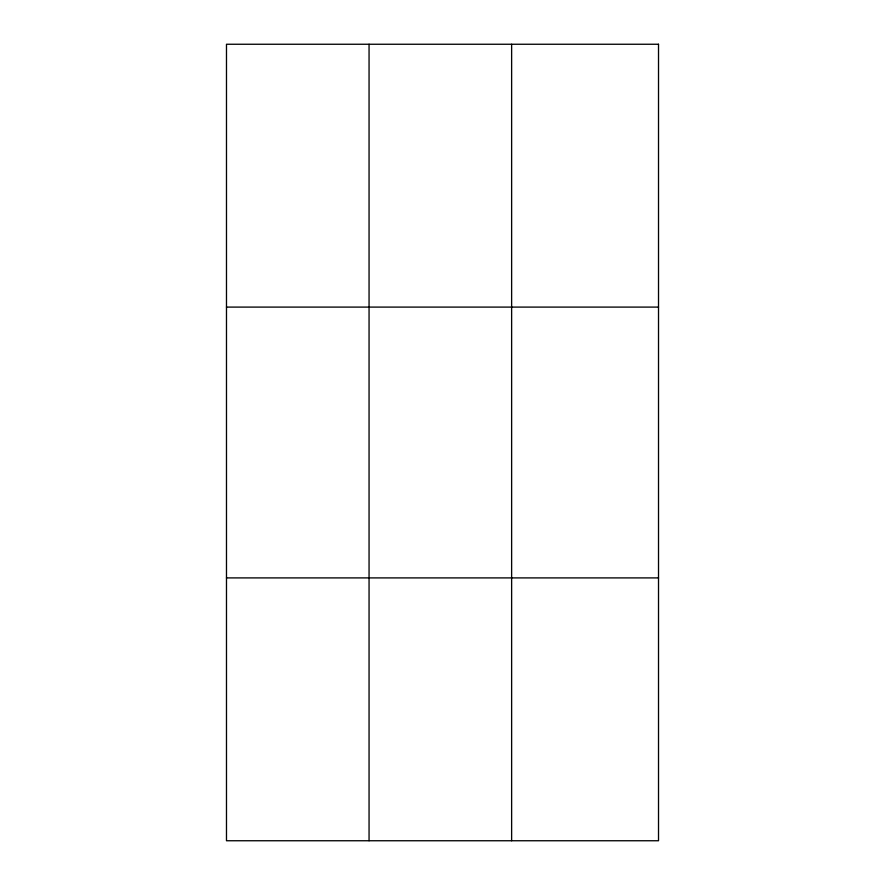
<?xml version="1.0" encoding="UTF-8"?>
<svg xmlns="http://www.w3.org/2000/svg" width="885" height="885" viewBox="0 0 885 885"><rect width="100%" height="100%" fill="white"/><g stroke="black" fill="none" stroke-linecap="round" stroke-linejoin="round"><path stroke-width="1.33" d="M369.056 840.75L369.056 44.25M511.63 840.75L511.63 44.25M226.483 307.095L658.517 307.095M226.483 577.905L658.517 577.905M658.517 44.25L658.517 840.75L226.483 840.75L226.483 44.25L658.517 44.25"/></g></svg>
